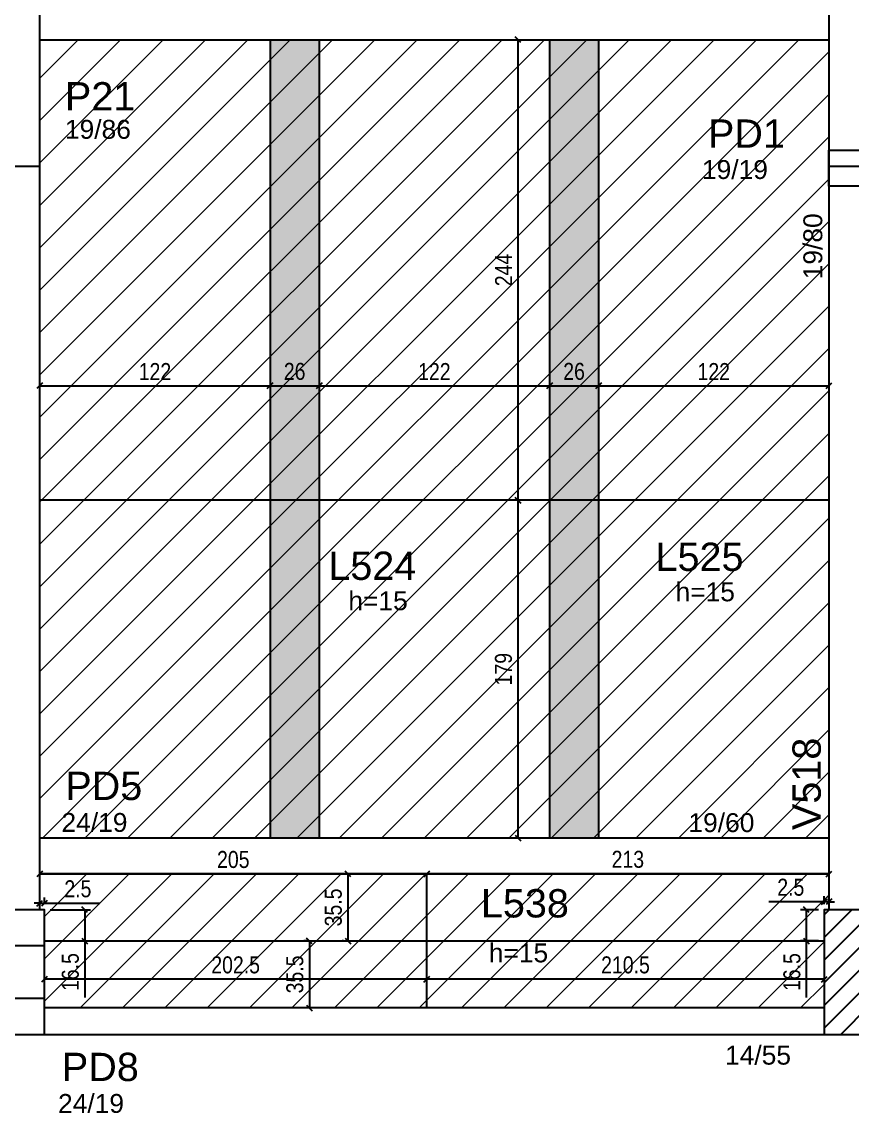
# Model space of a CAD drawing. Header units: millimetres. Extents: x 3536 to 7055, y 911 to 3688.
# Drawn here: x 4916 to 5356, y 2428 to 3006 of the extents above; entities that cross this region are included whole.
import ezdxf

# ---------------------------------------------------------------- set-up
doc = ezdxf.new("R2010")
doc.units = ezdxf.units.MM
for name, color, linetype in [('3', 3, 'Continuous'), ('4', 4, 'Continuous'), ('7', 7, 'Continuous'), ('COTA', 241, 'Continuous'), ('Painéis', 200, 'Continuous')]:
    doc.layers.add(name, color=color, linetype=linetype)
doc.layers.add('Hachura', color=251, linetype='Continuous', lineweight=9)
doc.layers.add('REAPROVEITAMENTO', color=251, linetype='Continuous', lineweight=9)
doc.styles.add('COTA TECNICA-50', font='techl___.ttf', dxfattribs={"height": 9})
doc.styles.get("Standard").update_dxf_attribs({"font": 'arial.ttf'})
doc.dimstyles.new('COTA PAINEL-50', dxfattribs={"dimtxt": 9, "dimasz": 3, "dimexe": 3, "dimexo": 3, "dimgap": 3, "dimtad": 1, "dimdec": 1, "dimzin": 12, "dimdsep": 46, "dimtxsty": 'COTA TECNICA-50', "dimblk1": 'OBLIQUE', "dimblk2": 'OBLIQUE', "dimsah": 1, "dimcen": 0.9, "dimclrd": 4, "dimclre": 4, "dimclrt": 240, "dimadec": 1, "dimazin": 3, "dimtfac": 1, "dimtdec": 1, "dimtmove": 0, "dimatfit": 3, "dimfxl": 1, "dimtolj": 1, "dimtzin": 12, "dimarcsym": 0})

# ---------------------------------------------------------------- blocks, each defined once
blk = doc.blocks.new('_Oblique')
at = {"color": 0, "linetype": 'ByBlock', "lineweight": -2}
blk.add_line((-0.5, -0.5), (0.5, 0.5), dxfattribs=at)
blk = doc.blocks.new('*D122')
at = {"layer": 'COTA', "color": 4, "lineweight": -2, "transparency": 16777216}
blk.add_line((4925.72, 2813.58), (5047.73, 2813.58), dxfattribs=at)
at = {"layer": 'Defpoints', "color": 0, "transparency": 16777216}
for p in [(4925.72, 2813.58), (5047.73, 2813.58), (5047.73, 2813.58)]:
    blk.add_point(p, dxfattribs=at)
at = {"layer": 'COTA', "color": 4, "lineweight": -2, "transparency": 16777216, "xscale": 3, "yscale": 3, "zscale": 3, "rotation": 180}
blk.add_blockref('_Oblique', (4925.72, 2813.58), dxfattribs=at)
at = {"layer": 'COTA', "color": 4, "lineweight": -2, "transparency": 16777216, "xscale": 3, "yscale": 3, "zscale": 3}
blk.add_blockref('_Oblique', (5047.73, 2813.58), dxfattribs=at)
at = {"layer": 'COTA', "color": 240, "transparency": 16777216, "insert": (4986.72, 2821.14), "char_height": 9, "attachment_point": 5, "style": 'COTA TECNICA-50'}
blk.add_mtext('\\A1;122', dxfattribs=at)
blk = doc.blocks.new('*D123')
at = {"layer": 'COTA', "color": 4, "lineweight": -2, "transparency": 16777216}
blk.add_line((5047.73, 2813.58), (5073.73, 2813.58), dxfattribs=at)
at = {"layer": 'Defpoints', "color": 0, "transparency": 16777216}
for p in [(5047.73, 2813.58), (5073.73, 2813.58), (5073.73, 2813.58)]:
    blk.add_point(p, dxfattribs=at)
at = {"layer": 'COTA', "color": 4, "lineweight": -2, "transparency": 16777216, "xscale": 3, "yscale": 3, "zscale": 3, "rotation": 180}
blk.add_blockref('_Oblique', (5047.73, 2813.58), dxfattribs=at)
at = {"layer": 'COTA', "color": 4, "lineweight": -2, "transparency": 16777216, "xscale": 3, "yscale": 3, "zscale": 3}
blk.add_blockref('_Oblique', (5073.73, 2813.58), dxfattribs=at)
at = {"layer": 'COTA', "color": 240, "transparency": 16777216, "insert": (5060.73, 2821.17), "char_height": 9, "attachment_point": 5, "style": 'COTA TECNICA-50'}
blk.add_mtext('\\A1;26', dxfattribs=at)
blk = doc.blocks.new('*D124')
at = {"layer": 'COTA', "color": 4, "lineweight": -2, "transparency": 16777216}
blk.add_line((5073.73, 2813.58), (5195.73, 2813.58), dxfattribs=at)
at = {"layer": 'Defpoints', "color": 0, "transparency": 16777216}
for p in [(5073.73, 2813.58), (5195.73, 2813.58), (5195.73, 2813.58)]:
    blk.add_point(p, dxfattribs=at)
at = {"layer": 'COTA', "color": 4, "lineweight": -2, "transparency": 16777216, "xscale": 3, "yscale": 3, "zscale": 3, "rotation": 180}
blk.add_blockref('_Oblique', (5073.73, 2813.58), dxfattribs=at)
at = {"layer": 'COTA', "color": 4, "lineweight": -2, "transparency": 16777216, "xscale": 3, "yscale": 3, "zscale": 3}
blk.add_blockref('_Oblique', (5195.73, 2813.58), dxfattribs=at)
at = {"layer": 'COTA', "color": 240, "transparency": 16777216, "insert": (5134.73, 2821.14), "char_height": 9, "attachment_point": 5, "style": 'COTA TECNICA-50'}
blk.add_mtext('\\A1;122', dxfattribs=at)
blk = doc.blocks.new('*D125')
at = {"layer": 'COTA', "color": 4, "lineweight": -2, "transparency": 16777216}
blk.add_line((5195.73, 2813.58), (5221.73, 2813.58), dxfattribs=at)
at = {"layer": 'Defpoints', "color": 0, "transparency": 16777216}
for p in [(5195.73, 2813.58), (5221.73, 2813.58), (5221.73, 2813.58)]:
    blk.add_point(p, dxfattribs=at)
at = {"layer": 'COTA', "color": 4, "lineweight": -2, "transparency": 16777216, "xscale": 3, "yscale": 3, "zscale": 3, "rotation": 180}
blk.add_blockref('_Oblique', (5195.73, 2813.58), dxfattribs=at)
at = {"layer": 'COTA', "color": 4, "lineweight": -2, "transparency": 16777216, "xscale": 3, "yscale": 3, "zscale": 3}
blk.add_blockref('_Oblique', (5221.73, 2813.58), dxfattribs=at)
at = {"layer": 'COTA', "color": 240, "transparency": 16777216, "insert": (5208.73, 2821.17), "char_height": 9, "attachment_point": 5, "style": 'COTA TECNICA-50'}
blk.add_mtext('\\A1;26', dxfattribs=at)
blk = doc.blocks.new('*D126')
at = {"layer": 'COTA', "color": 4, "lineweight": -2, "transparency": 16777216}
blk.add_line((5221.73, 2813.58), (5343.72, 2813.58), dxfattribs=at)
at = {"layer": 'Defpoints', "color": 0, "transparency": 16777216}
for p in [(5221.73, 2813.58), (5343.72, 2813.58), (5343.72, 2813.58)]:
    blk.add_point(p, dxfattribs=at)
at = {"layer": 'COTA', "color": 4, "lineweight": -2, "transparency": 16777216, "xscale": 3, "yscale": 3, "zscale": 3, "rotation": 180}
blk.add_blockref('_Oblique', (5221.73, 2813.58), dxfattribs=at)
at = {"layer": 'COTA', "color": 4, "lineweight": -2, "transparency": 16777216, "xscale": 3, "yscale": 3, "zscale": 3}
blk.add_blockref('_Oblique', (5343.72, 2813.58), dxfattribs=at)
at = {"layer": 'COTA', "color": 240, "transparency": 16777216, "insert": (5282.72, 2821.14), "char_height": 9, "attachment_point": 5, "style": 'COTA TECNICA-50'}
blk.add_mtext('\\A1;122', dxfattribs=at)
blk = doc.blocks.new('*D127')
at = {"layer": 'COTA', "color": 4, "lineweight": -2, "transparency": 16777216}
blk.add_line((5178.98, 2996.94), (5178.98, 2752.94), dxfattribs=at)
at = {"layer": 'Defpoints', "color": 0, "transparency": 16777216}
for p in [(5178.98, 2996.94), (5178.98, 2752.94), (5178.98, 2752.94)]:
    blk.add_point(p, dxfattribs=at)
at = {"layer": 'COTA', "color": 4, "lineweight": -2, "transparency": 16777216, "xscale": 3, "yscale": 3, "zscale": 3}
for p, rotation in [((5178.98, 2996.94), 90), ((5178.98, 2752.94), 270)]:
    blk.add_blockref('_Oblique', p, dxfattribs=dict(at, rotation=rotation))
at = {"layer": 'COTA', "color": 240, "transparency": 16777216, "insert": (5171.41, 2874.94), "char_height": 9, "attachment_point": 5, "rotation": 90, "style": 'COTA TECNICA-50'}
blk.add_mtext('\\A1;244', dxfattribs=at)
blk = doc.blocks.new('*D128')
at = {"layer": 'COTA', "color": 4, "lineweight": -2, "transparency": 16777216}
blk.add_line((5178.98, 2752.94), (5178.98, 2573.94), dxfattribs=at)
at = {"layer": 'Defpoints', "color": 0, "transparency": 16777216}
for p in [(5178.98, 2752.94), (5178.98, 2573.94), (5178.98, 2573.94)]:
    blk.add_point(p, dxfattribs=at)
at = {"layer": 'COTA', "color": 4, "lineweight": -2, "transparency": 16777216, "xscale": 3, "yscale": 3, "zscale": 3}
for p, rotation in [((5178.98, 2752.94), 90), ((5178.98, 2573.94), 270)]:
    blk.add_blockref('_Oblique', p, dxfattribs=dict(at, rotation=rotation))
at = {"layer": 'COTA', "color": 240, "transparency": 16777216, "insert": (5171.39, 2663.44), "char_height": 9, "attachment_point": 5, "rotation": 90, "style": 'COTA TECNICA-50'}
blk.add_mtext('\\A1;179', dxfattribs=at)
blk = doc.blocks.new('*D54')
at = {"layer": 'COTA', "color": 4, "lineweight": -2, "transparency": 16777216}
blk.add_line((5341.22, 2499.1), (5130.72, 2499.1), dxfattribs=at)
at = {"layer": 'Defpoints', "color": 0, "transparency": 16777216}
for p in [(5130.72, 2499.1), (5130.72, 2499.1), (5341.22, 2499.1)]:
    blk.add_point(p, dxfattribs=at)
at = {"layer": 'COTA', "color": 4, "lineweight": -2, "transparency": 16777216, "xscale": 3, "yscale": 3, "zscale": 3, "rotation": 180}
blk.add_blockref('_Oblique', (5130.72, 2499.1), dxfattribs=at)
at = {"layer": 'COTA', "color": 4, "lineweight": -2, "transparency": 16777216, "xscale": 3, "yscale": 3, "zscale": 3}
blk.add_blockref('_Oblique', (5341.22, 2499.1), dxfattribs=at)
at = {"layer": 'COTA', "color": 240, "transparency": 16777216, "insert": (5235.97, 2506.7), "char_height": 9, "attachment_point": 5, "style": 'COTA TECNICA-50'}
blk.add_mtext('\\A1;210.5', dxfattribs=at)
blk = doc.blocks.new('*D55')
at = {"layer": 'COTA', "color": 4, "lineweight": -2, "transparency": 16777216}
blk.add_line((5130.72, 2499.1), (4928.22, 2499.1), dxfattribs=at)
at = {"layer": 'Defpoints', "color": 0, "transparency": 16777216}
for p in [(4928.22, 2499.1), (4928.22, 2499.1), (5130.72, 2499.1)]:
    blk.add_point(p, dxfattribs=at)
at = {"layer": 'COTA', "color": 4, "lineweight": -2, "transparency": 16777216, "xscale": 3, "yscale": 3, "zscale": 3, "rotation": 180}
blk.add_blockref('_Oblique', (4928.22, 2499.1), dxfattribs=at)
at = {"layer": 'COTA', "color": 4, "lineweight": -2, "transparency": 16777216, "xscale": 3, "yscale": 3, "zscale": 3}
blk.add_blockref('_Oblique', (5130.72, 2499.1), dxfattribs=at)
at = {"layer": 'COTA', "color": 240, "transparency": 16777216, "insert": (5029.47, 2506.7), "char_height": 9, "attachment_point": 5, "style": 'COTA TECNICA-50'}
blk.add_mtext('\\A1;202.5', dxfattribs=at)
blk = doc.blocks.new('*D56')
at = {"layer": 'COTA', "color": 4, "lineweight": -2, "transparency": 16777216}
for p, q in [((5086.69, 2554.94), (5085.94, 2554.94)), ((5088.94, 2554.94), (5088.94, 2519.44)), ((5086.69, 2519.44), (5085.94, 2519.44))]:
    blk.add_line(p, q, dxfattribs=at)
at = {"layer": 'Defpoints', "color": 0, "transparency": 16777216}
for p in [(5089.69, 2554.94), (5088.94, 2519.44), (5089.69, 2519.44)]:
    blk.add_point(p, dxfattribs=at)
at = {"layer": 'COTA', "color": 4, "lineweight": -2, "transparency": 16777216, "xscale": 3, "yscale": 3, "zscale": 3}
for p, rotation in [((5088.94, 2554.94), 90), ((5088.94, 2519.44), 270)]:
    blk.add_blockref('_Oblique', p, dxfattribs=dict(at, rotation=rotation))
at = {"layer": 'COTA', "color": 240, "transparency": 16777216, "insert": (5081.24, 2537.19), "char_height": 9, "attachment_point": 5, "rotation": 90, "style": 'COTA TECNICA-50'}
blk.add_mtext('\\A1;35.5', dxfattribs=at)
blk = doc.blocks.new('*D57')
at = {"layer": 'COTA', "color": 4, "lineweight": -2, "transparency": 16777216}
for p, q in [((5067.45, 2519.44), (5065.56, 2519.44)), ((5068.56, 2519.44), (5068.56, 2483.94)), ((5067.45, 2483.94), (5065.56, 2483.94))]:
    blk.add_line(p, q, dxfattribs=at)
at = {"layer": 'Defpoints', "color": 0, "transparency": 16777216}
for p in [(5070.45, 2519.44), (5068.56, 2483.94), (5070.45, 2483.94)]:
    blk.add_point(p, dxfattribs=at)
at = {"layer": 'COTA', "color": 4, "lineweight": -2, "transparency": 16777216, "xscale": 3, "yscale": 3, "zscale": 3}
for p, rotation in [((5068.56, 2519.44), 90), ((5068.56, 2483.94), 270)]:
    blk.add_blockref('_Oblique', p, dxfattribs=dict(at, rotation=rotation))
at = {"layer": 'COTA', "color": 240, "transparency": 16777216, "insert": (5060.86, 2501.69), "char_height": 9, "attachment_point": 5, "rotation": 90, "style": 'COTA TECNICA-50'}
blk.add_mtext('\\A1;35.5', dxfattribs=at)
blk = doc.blocks.new('*D234')
at = {"layer": 'COTA', "color": 4, "lineweight": -2, "transparency": 16777216}
blk.add_line((5343.72, 2554.94), (5130.72, 2554.94), dxfattribs=at)
at = {"layer": 'Defpoints', "color": 0, "transparency": 16777216}
for p in [(5130.72, 2554.94), (5130.72, 2554.94), (5343.72, 2554.94)]:
    blk.add_point(p, dxfattribs=at)
at = {"layer": 'COTA', "color": 4, "lineweight": -2, "transparency": 16777216, "xscale": 3, "yscale": 3, "zscale": 3, "rotation": 180}
blk.add_blockref('_Oblique', (5130.72, 2554.94), dxfattribs=at)
at = {"layer": 'COTA', "color": 4, "lineweight": -2, "transparency": 16777216, "xscale": 3, "yscale": 3, "zscale": 3}
blk.add_blockref('_Oblique', (5343.72, 2554.94), dxfattribs=at)
at = {"layer": 'COTA', "color": 240, "transparency": 16777216, "insert": (5237.22, 2562.64), "char_height": 9, "attachment_point": 5, "style": 'COTA TECNICA-50'}
blk.add_mtext('\\A1;213', dxfattribs=at)
blk = doc.blocks.new('*D58')
at = {"layer": 'COTA', "color": 4, "lineweight": -2, "transparency": 16777216}
blk.add_line((5130.72, 2554.94), (4925.72, 2554.94), dxfattribs=at)
at = {"layer": 'Defpoints', "color": 0, "transparency": 16777216}
for p in [(4925.72, 2554.94), (4925.72, 2554.94), (5130.72, 2554.94)]:
    blk.add_point(p, dxfattribs=at)
at = {"layer": 'COTA', "color": 4, "lineweight": -2, "transparency": 16777216, "xscale": 3, "yscale": 3, "zscale": 3, "rotation": 180}
blk.add_blockref('_Oblique', (4925.72, 2554.94), dxfattribs=at)
at = {"layer": 'COTA', "color": 4, "lineweight": -2, "transparency": 16777216, "xscale": 3, "yscale": 3, "zscale": 3}
blk.add_blockref('_Oblique', (5130.72, 2554.94), dxfattribs=at)
at = {"layer": 'COTA', "color": 240, "transparency": 16777216, "insert": (5028.22, 2562.54), "char_height": 9, "attachment_point": 5, "style": 'COTA TECNICA-50'}
blk.add_mtext('\\A1;205', dxfattribs=at)
blk = doc.blocks.new('*D59')
at = {"layer": 'COTA', "color": 4, "lineweight": -2, "transparency": 16777216}
for p, q in [((4925.72, 2539.42), (4922.72, 2539.42)), ((4925.72, 2538.94), (4925.72, 2542.42)), ((4925.72, 2539.42), (4928.22, 2539.42)), ((4928.22, 2538.94), (4928.22, 2542.42)), ((4928.22, 2539.42), (4957.58, 2539.42))]:
    blk.add_line(p, q, dxfattribs=at)
at = {"layer": 'Defpoints', "color": 0, "transparency": 16777216}
for p in [(4928.22, 2539.42), (4925.72, 2535.94), (4928.22, 2535.94)]:
    blk.add_point(p, dxfattribs=at)
at = {"layer": 'COTA', "color": 4, "lineweight": -2, "transparency": 16777216, "xscale": 3, "yscale": 3, "zscale": 3}
blk.add_blockref('_Oblique', (4925.72, 2539.42), dxfattribs=at)
at = {"layer": 'COTA', "color": 4, "lineweight": -2, "transparency": 16777216, "xscale": 3, "yscale": 3, "zscale": 3, "rotation": 180}
blk.add_blockref('_Oblique', (4928.22, 2539.42), dxfattribs=at)
at = {"layer": 'COTA', "color": 240, "transparency": 16777216, "insert": (4945.9, 2547.02), "char_height": 9, "attachment_point": 5, "style": 'COTA TECNICA-50'}
blk.add_mtext('\\A1;2.5', dxfattribs=at)
blk = doc.blocks.new('*D235')
at = {"layer": 'COTA', "color": 4, "lineweight": -2, "transparency": 16777216}
for p, q in [((4931.22, 2535.94), (4952.53, 2535.94)), ((4949.53, 2535.94), (4949.53, 2519.44)), ((4931.22, 2519.44), (4952.53, 2519.44)), ((4949.53, 2519.44), (4949.53, 2489.47))]:
    blk.add_line(p, q, dxfattribs=at)
at = {"layer": 'Defpoints', "color": 0, "transparency": 16777216}
for p in [(4928.22, 2535.94), (4928.22, 2519.44), (4949.53, 2519.44)]:
    blk.add_point(p, dxfattribs=at)
at = {"layer": 'COTA', "color": 4, "lineweight": -2, "transparency": 16777216, "xscale": 3, "yscale": 3, "zscale": 3}
for p, rotation in [((4949.53, 2535.94), 90), ((4949.53, 2519.44), 270)]:
    blk.add_blockref('_Oblique', p, dxfattribs=dict(at, rotation=rotation))
at = {"layer": 'COTA', "color": 240, "transparency": 16777216, "insert": (4941.93, 2502.96), "char_height": 9, "attachment_point": 5, "rotation": 90, "style": 'COTA TECNICA-50'}
blk.add_mtext('\\A1;16.5', dxfattribs=at)
blk = doc.blocks.new('*D60')
at = {"layer": 'COTA', "color": 4, "lineweight": -2, "transparency": 16777216}
for p, q in [((5341.22, 2540.25), (5311.86, 2540.25)), ((5341.22, 2538.94), (5341.22, 2543.25)), ((5343.72, 2540.25), (5341.22, 2540.25)), ((5343.72, 2538.94), (5343.72, 2543.25)), ((5343.72, 2540.25), (5346.72, 2540.25))]:
    blk.add_line(p, q, dxfattribs=at)
at = {"layer": 'Defpoints', "color": 0, "transparency": 16777216}
for p in [(5341.22, 2540.25), (5341.22, 2535.94), (5343.72, 2535.94)]:
    blk.add_point(p, dxfattribs=at)
at = {"layer": 'COTA', "color": 4, "lineweight": -2, "transparency": 16777216, "xscale": 3, "yscale": 3, "zscale": 3}
blk.add_blockref('_Oblique', (5341.22, 2540.25), dxfattribs=at)
at = {"layer": 'COTA', "color": 4, "lineweight": -2, "transparency": 16777216, "xscale": 3, "yscale": 3, "zscale": 3, "rotation": 180}
blk.add_blockref('_Oblique', (5343.72, 2540.25), dxfattribs=at)
at = {"layer": 'COTA', "color": 240, "transparency": 16777216, "insert": (5323.54, 2547.85), "char_height": 9, "attachment_point": 5, "style": 'COTA TECNICA-50'}
blk.add_mtext('\\A1;2.5', dxfattribs=at)
blk = doc.blocks.new('*D236')
at = {"layer": 'COTA', "color": 4, "lineweight": -2, "transparency": 16777216}
for p, q in [((5338.22, 2535.94), (5328.75, 2535.94)), ((5331.75, 2535.94), (5331.75, 2519.44)), ((5338.22, 2519.44), (5328.75, 2519.44)), ((5331.75, 2519.44), (5331.75, 2489.47))]:
    blk.add_line(p, q, dxfattribs=at)
at = {"layer": 'Defpoints', "color": 0, "transparency": 16777216}
for p in [(5341.22, 2535.94), (5331.75, 2519.44), (5341.22, 2519.44)]:
    blk.add_point(p, dxfattribs=at)
at = {"layer": 'COTA', "color": 4, "lineweight": -2, "transparency": 16777216, "xscale": 3, "yscale": 3, "zscale": 3}
for p, rotation in [((5331.75, 2535.94), 90), ((5331.75, 2519.44), 270)]:
    blk.add_blockref('_Oblique', p, dxfattribs=dict(at, rotation=rotation))
at = {"layer": 'COTA', "color": 240, "transparency": 16777216, "insert": (5324.15, 2502.96), "char_height": 9, "attachment_point": 5, "rotation": 90, "style": 'COTA TECNICA-50'}
blk.add_mtext('\\A1;16.5', dxfattribs=at)

msp = doc.modelspace()

# ---------------------------------------------------------------- hatches: boundary and pattern name
at = {"layer": 'Hachura', "linetype": 'ByBlock'}
h = msp.add_hatch(color=256, dxfattribs=at)
h.dxf.hatch_style = 1
h.paths.add_polyline_path([(5047.73, 2573.94), (5073.73, 2573.94), (5073.73, 2996.94), (5047.73, 2996.94)])
h = msp.add_hatch(color=256, dxfattribs=at)
h.dxf.hatch_style = 1
h.paths.add_polyline_path([(5195.73, 2573.94), (5221.73, 2573.94), (5221.73, 2996.94), (5195.73, 2996.94)])
at = {"layer": 'REAPROVEITAMENTO', "linetype": 'ByBlock'}
h = msp.add_hatch(dxfattribs=at)
h.set_pattern_fill('ANSI31', color=256, scale=5, style=2)
h.set_pattern_definition([(45, (-1316.029, 820.824), (-11.22532, 11.22532), [])])
h.paths.add_polyline_path([(5343.73, 2573.94), (4925.72, 2573.94), (4925.72, 2996.94), (5343.73, 2996.94)])
h = msp.add_hatch(dxfattribs=at)
h.set_pattern_fill('ANSI31', color=256, scale=5, style=2)
h.set_pattern_definition([(45, (-1491.038, 378.824), (-11.22532, 11.22532), [])])
h.paths.add_polyline_path([(5343.53, 2535.94), (5341.03, 2535.94), (5341.22, 2483.94), (4928.22, 2483.94), (4928.22, 2554.94), (5343.72, 2554.94)])

# ---------------------------------------------------------------- linework, layer by layer
at = {"layer": '3', "linetype": 'Continuous', "ltscale": 15}
for p, q in [((5341.22, 2521.29), (5355.87, 2535.94)), ((5341.22, 2533.31), (5343.85, 2535.94)), ((5341.22, 2509.27), (5365.22, 2533.27)), ((5341.22, 2497.25), (5365.22, 2521.25)), ((5341.22, 2485.23), (5365.22, 2509.23)), ((5341.22, 2473.21), (5365.22, 2497.21)), ((5349.97, 2469.94), (5365.22, 2485.19))]:
    msp.add_line(p, q, dxfattribs=at)
at = {"layer": '3', "linetype": 'Continuous'}
for points in [[(4925.72, 2996.94), (5343.72, 2996.94)], [(4925.72, 2554.94), (4925.72, 2929.94)], [(5343.72, 2929.94), (5343.72, 2554.94)], [(5343.72, 2573.94), (4925.72, 2573.94)], [(4925.72, 2554.94), (5343.72, 2554.94)], [(4925.72, 2535.94), (4925.72, 2554.94)], [(5343.72, 2554.94), (5343.72, 2535.94)], [(5341.22, 2483.94), (4928.22, 2483.94)], [(4928.22, 2469.94), (5341.22, 2469.94)]]:
    msp.add_lwpolyline(points, dxfattribs=at)
at = {"layer": '7', "linetype": 'Continuous'}
for points in [[(4906.72, 2929.94), (4925.72, 2929.94), (4925.72, 3015.94), (4906.72, 3015.94), (4906.72, 2929.94)], [(5343.72, 2929.94), (5362.72, 2929.94), (5362.72, 3015.94), (5343.72, 3015.94), (5343.72, 2929.94)], [(5343.72, 2938.44), (5362.72, 2938.44), (5362.72, 2919.44), (5343.72, 2919.44), (5343.72, 2938.44)], [(4904.22, 2469.94), (4928.22, 2469.94), (4928.22, 2535.94), (4904.22, 2535.94), (4904.22, 2469.94)], [(4904.22, 2516.94), (4928.22, 2516.94), (4928.22, 2535.94), (4904.22, 2535.94), (4904.22, 2516.94)], [(5341.22, 2469.94), (5365.22, 2469.94), (5365.22, 2535.94), (5341.22, 2535.94), (5341.22, 2469.94)], [(4904.22, 2469.94), (4928.22, 2469.94), (4928.22, 2488.94), (4904.22, 2488.94), (4904.22, 2469.94)]]:
    msp.add_lwpolyline(points, dxfattribs=at)
at = {"layer": 'Painéis'}
for p, q in [((5047.73, 2996.94), (5047.73, 2573.94)), ((5073.73, 2996.94), (5073.73, 2573.94)), ((5195.73, 2996.94), (5195.73, 2573.94)), ((5221.73, 2996.94), (5221.73, 2573.94)), ((5343.63, 2752.94), (4925.63, 2752.94)), ((5130.72, 2483.94), (5130.72, 2554.94)), ((4928.22, 2519.44), (5341.22, 2519.44))]:
    msp.add_line(p, q, dxfattribs=at)

# ---------------------------------------------------------------- texts
at = {"layer": '3', "linetype": 'Continuous'}
for s, p in [('19/86', (4939.04, 2944.48)), ('19/19', (5276.47, 2923.17)), ('h=15', (5262.49, 2699.41)), ('h=15', (5089.17, 2694.67)), ('24/19', (4937.22, 2577.23)), ('19/60', (5269.31, 2577.13)), ('h=15', (5163.55, 2508.11)), ('14/55', (5288.69, 2453.91)), ('24/19', (4935.39, 2428.33))]:
    msp.add_text(s, height=10, dxfattribs=at).set_placement(p)
msp.add_text('19/80', height=10, rotation=90, dxfattribs=at).set_placement((5340.2, 2870.02))
at = {"layer": '4', "linetype": 'Continuous'}
for s, p in [('P21', (4939.04, 2959.48)), ('PD1', (5279.66, 2939.73)), ('L525', (5251.88, 2715.48)), ('L524', (5078.55, 2710.74)), ('PD5', (4939.25, 2594.1)), ('L538', (5159.39, 2531.88)), ('PD8', (4937.43, 2445.19))]:
    msp.add_text(s, height=15, dxfattribs=at).set_placement(p)
msp.add_text('V518', height=15, rotation=90, dxfattribs=at).set_placement((5339.41, 2578.21))

# ---------------------------------------------------------------- dimensions: what is measured, and where the dimension line sits
at = {"layer": 'COTA'}
for base, p1, p2, angle, picture, middle in [((5178.98, 2752.94), (5178.98, 2996.94), (5178.98, 2752.94), 90, '*D127', (5171.41, 2874.94)), ((5178.98, 2573.94), (5178.98, 2752.94), (5178.98, 2573.94), 90, '*D128', (5171.39, 2663.44)), ((4925.72, 2554.94), (5130.72, 2554.94), (4925.72, 2554.94), 180, '*D58', (5028.22, 2562.54)), ((5130.72, 2554.94), (5343.72, 2554.94), (5130.72, 2554.94), 180, '*D234', (5237.22, 2562.64)), ((5088.94, 2519.44), (5089.69, 2554.94), (5089.69, 2519.44), 270, '*D56', (5081.24, 2537.19)), ((4928.22, 2539.42), (4925.72, 2535.94), (4928.22, 2535.94), 180, '*D59', (4945.9, 2547.02)), ((4949.53, 2519.44), (4928.22, 2535.94), (4928.22, 2519.44), 90, '*D235', (4941.93, 2502.96)), ((5331.75, 2519.44), (5341.22, 2535.94), (5341.22, 2519.44), 90, '*D236', (5324.15, 2502.96)), ((5068.56, 2483.94), (5070.45, 2519.44), (5070.45, 2483.94), 270, '*D57', (5060.86, 2501.69))]:
    dim = msp.add_linear_dim(base=base, p1=p1, p2=p2, angle=angle, dimstyle='COTA PAINEL-50', dxfattribs=at)
    dim.commit()
    dim.dimension.update_dxf_attribs({"geometry": picture, "text_midpoint": middle})
for base, p1, p2, picture, middle in [((5047.73, 2813.58), (4925.72, 2813.58), (5047.73, 2813.58), '*D122', (4986.72, 2821.14)), ((5073.73, 2813.58), (5047.73, 2813.58), (5073.73, 2813.58), '*D123', (5060.73, 2821.17)), ((5195.73, 2813.58), (5073.73, 2813.58), (5195.73, 2813.58), '*D124', (5134.73, 2821.14)), ((5221.73, 2813.58), (5195.73, 2813.58), (5221.73, 2813.58), '*D125', (5208.73, 2821.17)), ((5343.72, 2813.58), (5221.73, 2813.58), (5343.72, 2813.58), '*D126', (5282.72, 2821.14))]:
    dim = msp.add_linear_dim(base=base, p1=p1, p2=p2, dimstyle='COTA PAINEL-50', override={"dimtmove": 1}, dxfattribs=at)
    dim.commit()
    dim.dimension.update_dxf_attribs({"geometry": picture, "text_midpoint": middle})
for base, p1, p2, picture, middle in [((5341.22, 2540.25), (5343.72, 2535.94), (5341.22, 2535.94), '*D60', (5323.54, 2547.85)), ((4928.22, 2499.1), (5130.72, 2499.1), (4928.22, 2499.1), '*D55', (5029.47, 2506.7)), ((5130.72, 2499.1), (5341.22, 2499.1), (5130.72, 2499.1), '*D54', (5235.97, 2506.7))]:
    dim = msp.add_linear_dim(base=base, p1=p1, p2=p2, dimstyle='COTA PAINEL-50', dxfattribs=at)
    dim.commit()
    dim.dimension.update_dxf_attribs({"geometry": picture, "text_midpoint": middle})

doc.saveas('drawing.dxf')
